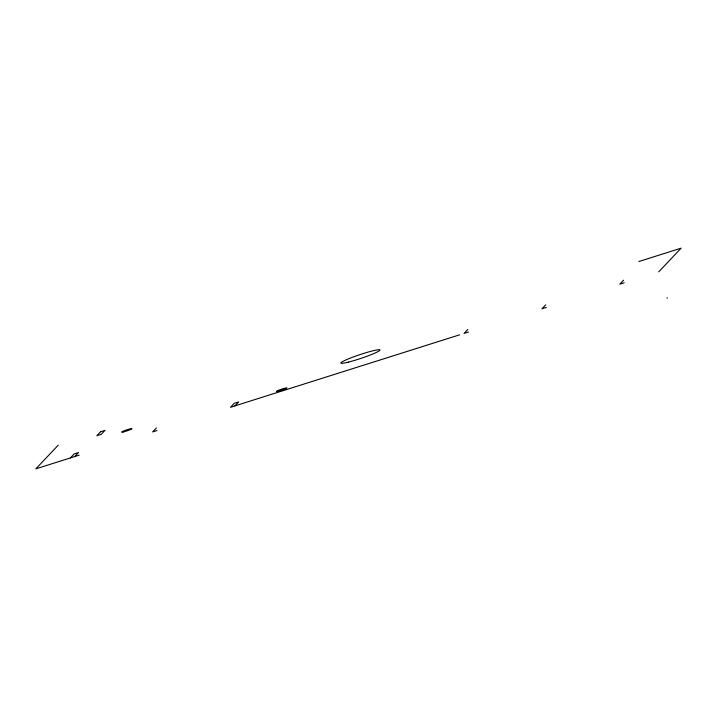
<?xml version="1.0" encoding="UTF-8"?>
<svg xmlns="http://www.w3.org/2000/svg" width="717" height="717" viewBox="0 0 717 717"><rect width="100%" height="100%" fill="white"/><g stroke="black" fill="none" stroke-linecap="round" stroke-linejoin="round"><path stroke-width="1.08" d="M58.283 445.132L35.85 468.846L79.193 455.143M70.365 457.93L74.102 453.978L78.52 452.579L74.783 456.532M156.378 427.959L152.64 431.912L157.05 430.514M234.907 405.894L238.644 401.941L234.235 403.339L230.498 407.292L459.66 334.812M467.816 329.47L464.069 333.423L468.488 332.025M545.673 304.85L541.935 308.803L546.345 307.405M623.53 280.222L619.793 284.174L624.202 282.785M658.717 271.868L681.15 248.154L638.847 261.535M666.873 298.138L667.5 297.94M100.586 431.759L96.849 435.712L101.258 434.314L104.996 430.361L100.586 431.759M123.548 431.894A5.53 0.52 -18.5 0 0 131.982 428.748A5.53 0.52 -18.5 0 0 124.848 430.532A5.53 0.52 -18.5 0 0 123.548 431.894M278.438 391.222A5.53 0.52 -18.5 0 0 286.872 388.076A5.53 0.52 -18.5 0 0 279.729 389.851A5.53 0.52 -18.5 0 0 278.438 391.222M348.211 362.166A20.73 1.954 -18.5 0 0 379.831 350.371A20.73 1.954 -18.5 0 0 353.069 357.039A20.73 1.954 -18.5 0 0 348.211 362.166"/></g></svg>
